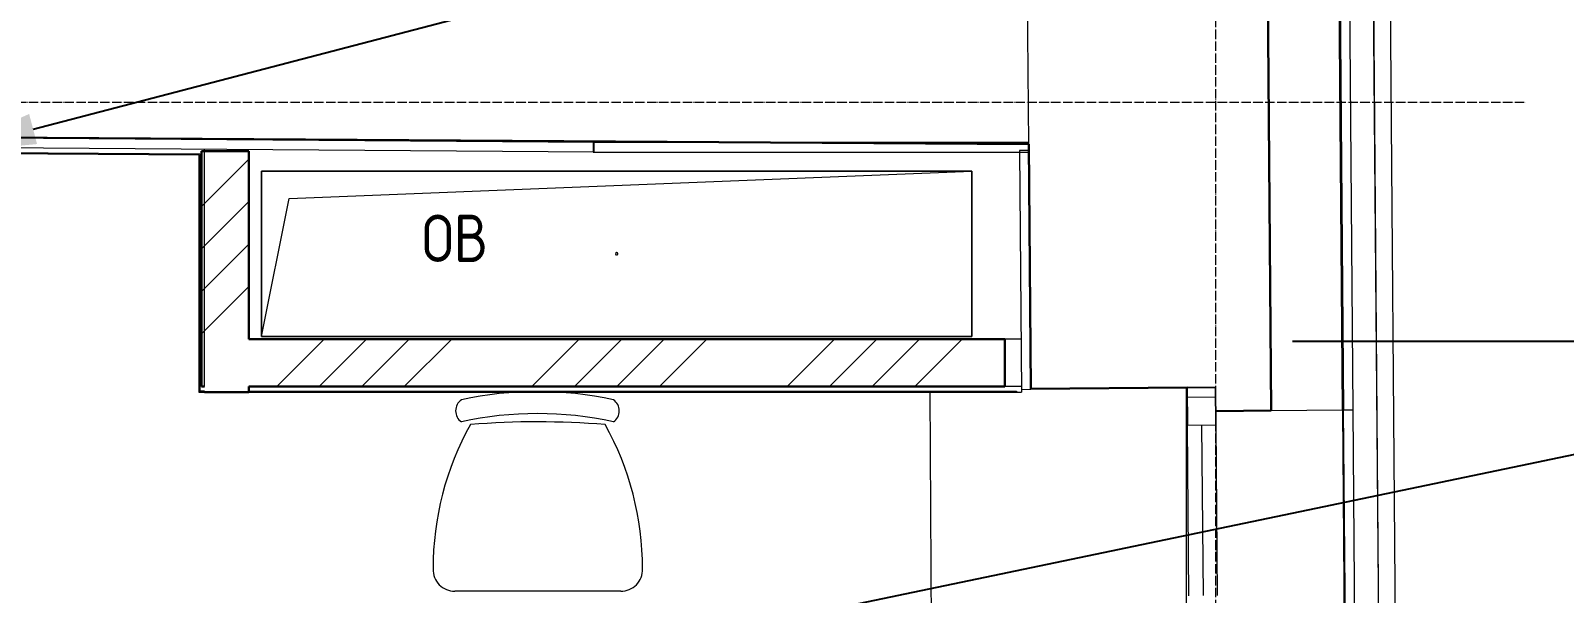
# Model space of a CAD drawing. Header units: millimetres. Extents: x -32 to 417638015, y -35 to 175284279.
# Drawn here: x 1348455 to 1351693, y 87361 to 88550 of the extents above; entities that cross this region are included whole.
import ezdxf
from ezdxf import colors
from ezdxf.entities.mleader import LeaderData, LeaderLine
from ezdxf.math import Vec2, Vec3

# ---------------------------------------------------------------- set-up
doc = ezdxf.new("R2010")
doc.units = ezdxf.units.MM
doc.linetypes.add('ADSK_Линия сетки', pattern=[25, 20, -2.5, 0, -2.5])
for name, color, linetype, lineweight in [('_ Окна', 7, 'Continuous', 9), ('Аннотация', 7, 'Continuous', 18), ('Обобщенные модели', 7, 'Continuous', 18), ('Окна', 7, 'Continuous', 9), ('Оси', 253, 'Continuous', 9), ('Перекрытие', 7, 'Continuous', 18), ('Стены наружные', 7, 'Continuous', 18), ('Стены несущие', 7, 'Continuous', 30), ('Стены отделка', 7, 'Continuous', 30), ('Стены штриховка', 7, 'Continuous', 9), ('ТХ_Задание ЭОМ_СС', 6, 'Continuous', 0), ('ШТРИХОВКА', 252, 'Continuous', 15)]:
    doc.layers.add(name, color=color, linetype=linetype, lineweight=lineweight)
doc.layers.add('_ЭМ_Надписи', color=7, linetype='Continuous')
doc.styles.add('GOST Common_4', font='GOST_Common.ttf', dxfattribs={"width": 0.9, "height": 200})
doc.styles.add('ЭОМ', font='isocpeur.ttf', dxfattribs={"width": 0.85, "height": 250})
pattern_1 = [(45, (591.94, 243.9), (-269.4077, 269.4077), []), (45, (681.74, 243.9), (-269.4077, 269.4077), []), (45, (771.54, 243.9), (-269.4077, 269.4077), []), (45, (861.35, 243.9), (-269.4077, 269.4077), [])]

# ---------------------------------------------------------------- blocks, each defined once
blk = doc.blocks.new('_ЭМ_ТХ2_4 Этаж')
at = {"color": 8, "linetype": 'Continuous'}
blk.add_line((60508.6, 35602), (60158.4, 35602), dxfattribs=at)
for centre, radius, start, end in [((60332.8, 35276.3), 747.5, 77.6022, 102.398), ((60188.1, 35983.1), 28.1, 124.2904, 235.7099), ((60332.8, 35229.8), 747.5, 77.6022, 102.398), ((60477.4, 35983.1), 28.1, 304.2917, 55.7085), ((60736.9, 35650.5), 624.5, 150.8941, 180.122), ((60332.8, 34198), 1761.9, 85.3454, 94.6062), ((59930.1, 35650.5), 624.5, 359.8785, 29.0932), ((60157.8, 35647.4), 45.4, 177.8134, 270.7481), ((60509.2, 35647.4), 45.4, 269.2521, 2.1865)]:
    blk.add_arc(centre, radius, start, end, dxfattribs=at)
blk = doc.blocks.new('План 4 этажа')
at = {"layer": 'Стены штриховка', "lineweight": 9}
h = blk.add_hatch(dxfattribs=at)
h.set_pattern_fill('ANSI34', color=8, scale=20)
h.set_pattern_definition(pattern_1)
h.paths.add_polyline_path([(53721.235, 36261.696), (53815.235, 36261.696), (53815.235, 36770.482), (53715.235, 36770.482), (53715.235, 36273.696), (53721.235, 36273.696), (53721.235, 36263.696)])
h = blk.add_hatch(dxfattribs=at)
h.set_pattern_fill('ANSI34', color=8, scale=20)
h.set_pattern_definition(pattern_1)
h.paths.add_polyline_path([(55257.25, 36273.696), (55411.082, 36273.696), (55411.082, 36373.696), (53815.235, 36373.696), (53815.235, 36273.696), (55252.627, 36273.696)])
at = {"layer": '_ Окна', "color": 8, "lineweight": 18}
for p, q in [((55796.034, 36271.186), (55856.032, 36271.672)), ((55796.681, 36191.189), (55796.034, 36271.186)), ((55856.032, 36271.672), (55856.679, 36191.674)), ((55856.679, 36191.674), (55796.681, 36191.189))]:
    blk.add_line(p, q, dxfattribs=at)
at = {"layer": '_ Окна', "color": 8}
for p, q in [((55796.195, 36251.187), (55856.193, 36251.672)), ((55826.68, 36191.432), (55829.591, 35831.443))]:
    blk.add_line(p, q, dxfattribs=at)
at = {"layer": 'Обобщенные модели', "color": 8}
for p, q in [((53841.505, 36378.902), (53841.505, 36728.902)), ((53841.505, 36728.902), (55341.505, 36728.902)), ((55341.505, 36728.902), (53841.505, 36728.902)), ((53841.505, 36728.902), (53841.505, 36378.902)), ((53899.838, 36670.568), (55341.505, 36728.902)), ((55341.505, 36728.902), (55341.505, 36378.902)), ((55341.505, 36378.902), (55341.505, 36728.902)), ((53841.505, 36378.902), (53899.838, 36670.568)), ((55341.505, 36378.902), (53841.505, 36378.902)), ((53841.505, 36378.902), (55341.505, 36378.902))]:
    blk.add_line(p, q, dxfattribs=at)
for start, end in [(0, 180), (180, 0), (60, 165), (195, 270), (300, 0)]:
    blk.add_arc((54591.505, 36553.902), 2.5, start, end, dxfattribs=at)
at = {"layer": 'Окна', "color": 8}
for p, q in [((55856.032, 36271.672), (55796.034, 36271.186)), ((55796.034, 36271.186), (55796.681, 36191.189)), ((55856.679, 36191.674), (55856.032, 36271.672)), ((55799.592, 35831.201), (55796.681, 36191.189)), ((55856.679, 36191.674), (55859.59, 35831.686))]:
    blk.add_line(p, q, dxfattribs=at)
at = {"layer": 'Оси', "color": 8, "linetype": 'ADSK_Линия сетки'}
for p, q in [((55856.505, -3353.101), (55856.505, 43685.833)), ((-10052.178, 36874.489), (56511.792, 36874.489))]:
    blk.add_line(p, q, dxfattribs=at)
at = {"layer": 'Перекрытие', "color": 8}
for p, q in [((53721.235, 36794.86), (53721.235, 36797.121)), ((55445.193, 36373.696), (55411.082, 36373.696)), ((55794.968, 34531.121), (55794.968, 36271.178)), ((55252.694, 36261.696), (55294.03, 28831.725))]:
    blk.add_line(p, q, dxfattribs=at)
at = {"layer": 'Стены наружные', "color": 8}
for p, q in [((56169.1, 43997.707), (56256.331, 33189.586)), ((56133.84, 43962.707), (56220.973, 33189.173)), ((56221.333, 33189.178), (56134.381, 43962.707)), ((56123.853, 36223.836), (56137.116, 34583.89)), ((56139.691, 34583.91), (56126.427, 36223.857)), ((56159.69, 34584.072), (56146.426, 36224.019))]:
    blk.add_line(p, q, dxfattribs=at)
at = {"layer": 'Стены несущие', "color": 8}
for p, q in [((55917.162, 43232.707), (55973.858, 36222.623)), ((49531.6, 36824.929), (55461.863, 36785.567)), ((53715.235, 36770.482), (53715.235, 36273.696)), ((53815.235, 36770.482), (53715.235, 36770.482)), ((53815.235, 36373.696), (53815.235, 36770.482)), ((55461.863, 36785.567), (55466.045, 36268.518)), ((55411.082, 36373.696), (53815.235, 36373.696)), ((55411.082, 36273.696), (55411.082, 36373.696)), ((53715.235, 36273.696), (53721.235, 36273.696)), ((53815.235, 36273.696), (55411.082, 36273.696)), ((53815.235, 36261.696), (53815.235, 36273.696)), ((55466.045, 36268.518), (55796.034, 36271.186)), ((53721.235, 36261.696), (53815.235, 36261.696)), ((55856.436, 36221.673), (55973.858, 36222.623))]:
    blk.add_line(p, q, dxfattribs=at)
at = {"layer": 'Стены отделка', "color": 8, "lineweight": 9}
for p, q in [((56146.427, 36224.019), (56084.243, 43912.707)), ((56123.853, 36223.836), (56061.829, 43892.707)), ((56064.404, 43892.707), (56126.427, 36223.857)), ((54544.15, 36788.902), (49551.853, 36825.047)), ((54544.005, 36768.902), (49531.718, 36805.192)), ((49543.79, 36793.104), (53709.235, 36762.946)), ((55461.65, 36788.902), (54541.65, 36788.902)), ((54541.65, 36788.902), (54541.65, 36768.902)), ((54544.005, 36768.902), (54544.15, 36788.902)), ((55461.65, 36768.902), (55461.65, 36788.902)), ((53709.235, 36762.946), (53709.235, 36263.696)), ((53721.235, 36273.696), (53721.235, 36774.859)), ((54541.65, 36768.902), (55461.65, 36768.902)), ((55461.968, 36772.567), (55441.969, 36772.405)), ((55441.969, 36772.405), (55446.099, 36261.696)), ((55446.002, 36273.696), (55411.082, 36273.696)), ((55466.053, 36267.518), (55466.045, 36268.518)), ((53711.235, 36261.696), (53721.235, 36261.696)), ((53815.235, 36261.696), (55446.099, 36261.696)), ((55446.053, 36267.356), (55466.053, 36267.518)), ((55973.858, 36222.623), (56123.853, 36223.836)), ((56126.427, 36223.857), (56146.427, 36224.019))]:
    blk.add_line(p, q, dxfattribs=at)
at = {"layer": 'Стены штриховка', "color": 8}
for p, q in [((55461.863, 36785.567), (55458.789, 37165.596)), ((49541.778, 36795.119), (53711.235, 36764.931)), ((53711.235, 36764.931), (53711.235, 36261.696)), ((53709.235, 36263.696), (53709.235, 36261.696)), ((53721.235, 36263.696), (53709.235, 36263.696)), ((53709.235, 36261.696), (53711.235, 36261.696)), ((53815.235, 36263.696), (55436.083, 36263.696)), ((55436.083, 36263.696), (55436.099, 36261.696))]:
    blk.add_line(p, q, dxfattribs=at)
at = {"layer": 'Аннотация', "color": 8, "lineweight": 9, "insert": (54180.3, 36636.661), "char_height": 100, "width": 156.348, "attachment_point": 1, "line_spacing_factor": 1.022766, "style": 'GOST Common_4'}
blk.add_mtext('\\pxt3.6,7.2,10.8,14.4,18,21.6,25.2,28.8,32.4,36,39.6,43.2,46.8,50.4,54,57.6,61.2,64.8,68.4,72,75.6,79.2,82.8,86.4,90,93.6,97.2,100.8,104.4,108,111.6,115.2;{ОВ}', dxfattribs=at)

msp = doc.modelspace()

# ---------------------------------------------------------------- block references
at = {"layer": 'ТХ_Задание ЭОМ_СС', "lineweight": 50}
msp.add_blockref('_ЭМ_ТХ2_4 Этаж', (1289191.8, 51763.2), dxfattribs=at)
at = {"layer": 'ШТРИХОВКА'}
msp.add_blockref('План 4 этажа', (1295100.3, 51524.3), dxfattribs=at)

# ---------------------------------------------------------------- leaders
at = {"layer": '_ЭМ_Надписи', "color": 7, "ltscale": 5}
ml = msp.add_multileader_mtext('Standard', dxfattribs=at)
ml.set_content('{\\fGOST Common|b0|i0|c204|p34;\\W0.9;\\C256;4ЩРС-2\\fISOCPEUR|b0|i0|c204|p34;\\W0.85; Гр.2 Резерв\\P\\fGOST Common|b0|i0|c0|p34;\\W0.9;h=\\fGOST Common|b0|i0|c204|p34;1\\fGOST Common|b0|i0|c0|p34;.\\fGOST Common|b0|i0|c204|p34;8м}', color=1, style='ЭОМ')
ml.set_leader_properties()
ml.build(insert=Vec2(0, 0))
ml.multileader.update_dxf_attribs({"text_left_attachment_type": 6, "text_right_attachment_type": 6, "dogleg_length": 0, "arrow_head_size": 200})
ctx = ml.context
ctx.base_point, ctx.char_height, ctx.arrow_head_size, ctx.landing_gap_size, ctx.plane_origin = Vec3(1352273.2, 89341.4), 250, 200, 0, Vec3(1346431.5, 106471.5)
ctx.left_attachment, ctx.right_attachment = 6, 6
notes = []
notes.append((ctx, [(0, (1, 1, 0), (1352273.2, 89341.4), (1, 0), 0, [(0, [(1348266.2, 88291.2)], 0, [])])]))
ctx.mtext.insert, ctx.mtext.width, ctx.mtext.defined_height, ctx.mtext.flow_direction = Vec3(1352273.2, 89641.4), 1906.016, 545.6, 5
ml = msp.add_multileader_mtext('Standard', dxfattribs=at)
ml.set_content('{\\fGOST Common|b0|i0|c0|p34;\\W0.9;\\C256;4\\fGOST Common|b0|i0|c204|p34;ЩРС\\fGOST Common|b0|i0|c0|p34;-2\\fISOCPEUR|b0|i0|c204|p34;\\W0.85; Гр.4\\P\\W1;\\C0;Моноблок}', color=1, style='ЭОМ')
ml.set_leader_properties()
ml.build(insert=Vec2(0, 0))
ml.multileader.update_dxf_attribs({"text_left_attachment_type": 6, "text_right_attachment_type": 6, "dogleg_length": 0, "arrow_head_size": 200})
ctx = ml.context
ctx.base_point, ctx.char_height, ctx.arrow_head_size, ctx.landing_gap_size, ctx.plane_origin = Vec3(1352857.2, 87892.9, -64.3), 250, 200, 0, Vec3(1337942.2, 97151.8, -64.3)
ctx.left_attachment, ctx.right_attachment = 6, 6
notes.append((ctx, [(0, (1, 1, 0), (1352857.2, 87892.9, -64.3), (1, 0), 0, [(0, [(1347283.6, 86730.6, -64.3)], 0, [])])]))
ctx.mtext.insert, ctx.mtext.width, ctx.mtext.defined_height, ctx.mtext.flow_direction = Vec3(1352857.2, 88192.9, -64.3), 2073.809, 545.6, 5
for ctx, leaders in notes:
    for number, flags, end, landing, length, lines in leaders:
        leader = LeaderData()
        leader.index, (leader.has_last_leader_line, leader.has_dogleg_vector, leader.attachment_direction) = number, flags
        leader.last_leader_point, leader.dogleg_vector, leader.dogleg_length = Vec3(end), Vec3(landing), length
        for number, points, colour, breaks in lines:
            line = LeaderLine()
            line.index, line.vertices, line.color, line.breaks = number, Vec3.list(points), colors.encode_raw_color(colour), breaks
            leader.lines.append(line)
        ctx.leaders.append(leader)

doc.saveas('drawing.dxf')
